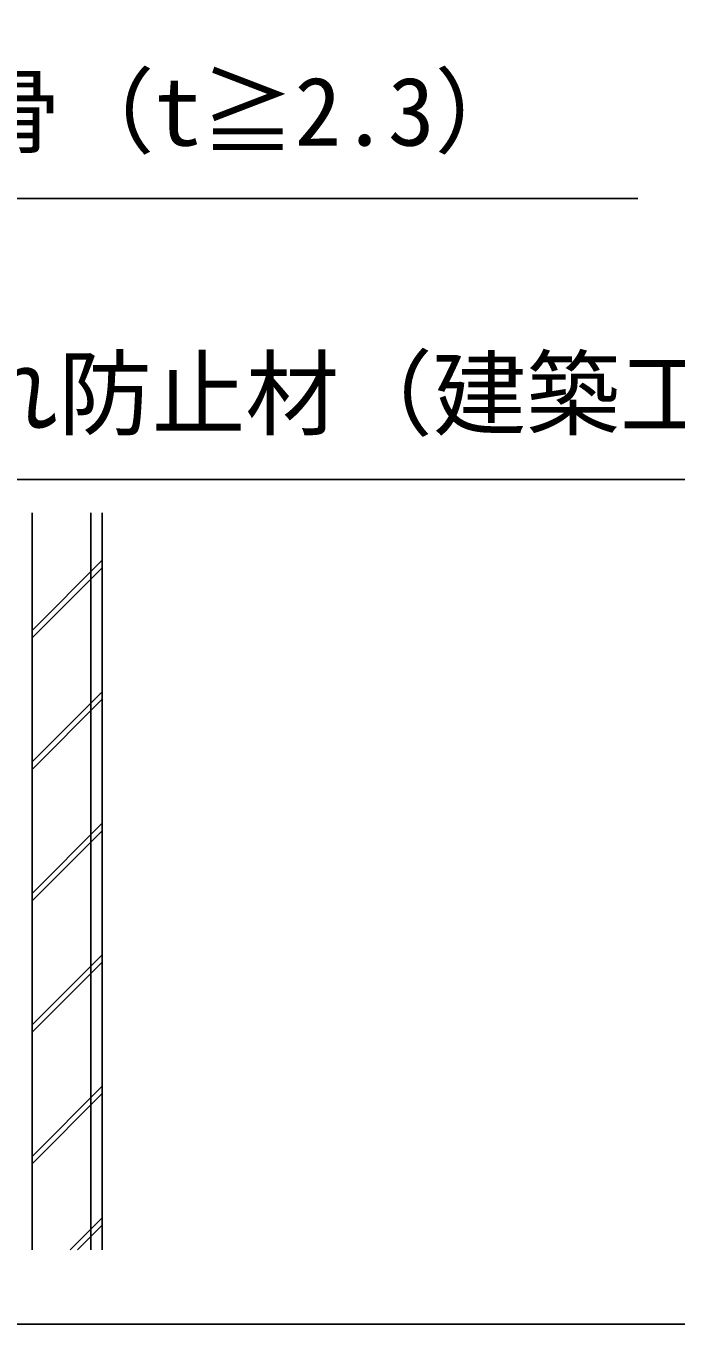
# Model space of a CAD drawing. Units: millimetres, scale not verified. Extents: x -1750 to 1750, y -2608 to 2592.
# Drawn here: x -1263.9 to -1078.6, y -2399.5 to -2029.5 of the extents above; entities that cross this region are included whole.
import ezdxf
from ezdxf.enums import TextEntityAlignment as Align

# ---------------------------------------------------------------- set-up
doc = ezdxf.new("R2010")
doc.units = ezdxf.units.MM
doc.header["$LTSCALE"] = 14
for name, color, linetype in [('0-4_YKK_12', 2, 'Continuous'), ('0-6_YKK_D', 6, 'Continuous'), ('0-8_YSS_K', 3, 'Continuous')]:
    doc.layers.add(name, color=color, linetype=linetype)
doc.styles.add('ＭＳ ゴシック', font='')
doc.styles.get('ＭＳ ゴシック').set_extended_font_data('MS Gothic')

msp = doc.modelspace()

# ---------------------------------------------------------------- linework, layer by layer
at = {"layer": '0-4_YKK_12'}
msp.add_lwpolyline([(-1601, -1579.46), (-421, -1579.46), (-421, -2399.46), (-1601, -2399.46)], close=True, dxfattribs=at)
at = {"layer": '0-6_YKK_D'}
for points in [[(-1340.71, -2168.34), (-1337.8, -2160.35), (-1308.09, -2078.71), (-1089.47, -2078.71)], [(-1352.93, -2236.39), (-1348.68, -2229.03), (-1308.09, -2158.71), (-916.75, -2158.71)]]:
    msp.add_lwpolyline(points, dxfattribs=at)
at = {"layer": '0-8_YSS_K'}
for p, q in [((-1262.2, -2168.29), (-1262.2, -2378.29)), ((-1245.4, -2168.29), (-1245.4, -2378.29)), ((-1242.2, -2168.29), (-1242.2, -2378.29)), ((-1262.2, -2201.77), (-1242.2, -2181.77)), ((-1262.2, -2203.89), (-1242.2, -2183.89)), ((-1262.2, -2239.25), (-1242.2, -2219.25)), ((-1262.2, -2241.37), (-1242.2, -2221.37)), ((-1262.2, -2276.73), (-1242.2, -2256.73)), ((-1262.2, -2278.85), (-1242.2, -2258.85)), ((-1262.2, -2314.2), (-1242.2, -2294.2)), ((-1262.2, -2316.32), (-1242.2, -2296.32)), ((-1262.2, -2351.68), (-1242.2, -2331.68)), ((-1262.2, -2353.8), (-1242.2, -2333.8)), ((-1251.33, -2378.29), (-1242.2, -2369.16)), ((-1249.2, -2378.29), (-1242.2, -2371.28))]:
    msp.add_line(p, q, dxfattribs=at)

# ---------------------------------------------------------------- texts
at = {"layer": '0-6_YKK_D', "style": 'ＭＳ ゴシック'}
for s, p in [('鉄骨（t≧2.3）', (-1307.37, -2069.48)), ('潰れ防止材（建築工事）', (-1308.13, -2149.93))]:
    msp.add_text(s, height=19.57, dxfattribs=at).set_placement(p, align=Align.BOTTOM_LEFT)

doc.saveas('drawing.dxf')
